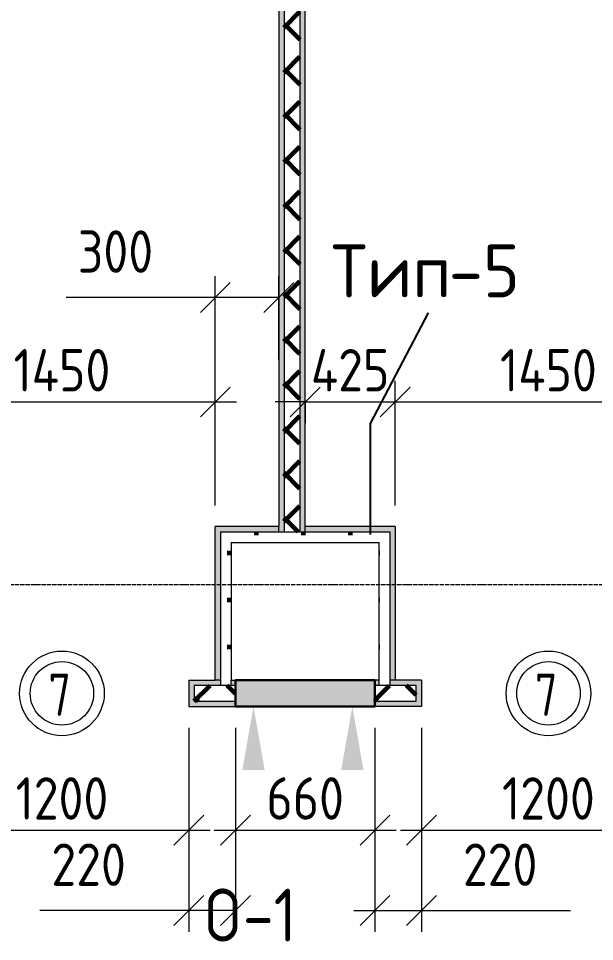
# Model space of a CAD drawing. Header units: millimetres. Extents: x -60946 to 138510, y -262288 to 24501.
# Drawn here: x 4579 to 7302, y -196908 to -192549 of the extents above; entities that cross this region are included whole.
import ezdxf

# ---------------------------------------------------------------- set-up
doc = ezdxf.new("R2010")
doc.units = ezdxf.units.MM
doc.linetypes.add('ADSK_Линия сетки', pattern=[25, 20, -2.5, 0, -2.5])
doc.linetypes.add('ADSK_Невидимые', pattern=[5, 3, -2])
for name, color, linetype, lineweight in [('2)Тип-2', 3, 'Continuous', 60), ('2)Тип-5', 1, 'Continuous', 60), ('Марки', 7, 'Continuous', 20), ('Марки дверей', 7, 'Continuous', 20), ('Обобщенные модели', 7, 'ADSK_Невидимые', 18), ('Оси', 7, 'Continuous', 9), ('Размеры', 7, 'Continuous', 9), ('Стены внутренние', 7, 'Continuous', 18), ('Стены штриховка', 7, 'Continuous', 9), ('Узлы', 7, 'Continuous', 18)]:
    doc.layers.add(name, color=color, linetype=linetype, lineweight=lineweight)
doc.styles.add('GOST Common_2', font='', dxfattribs={"width": 0.9, "height": 250})
doc.styles.add('GOST Common_3', font='', dxfattribs={"width": 0.9, "height": 200})
doc.styles.add('GOST Common_4', font='', dxfattribs={"height": 250})
doc.styles.add('GOST Common_B', font='', dxfattribs={"width": 0.8, "height": 200})
doc.styles.get('GOST Common_2').set_extended_font_data('GOST Common')
doc.styles.get('GOST Common_3').set_extended_font_data('GOST Common')
doc.styles.get('GOST Common_4').set_extended_font_data('GOST Common')
doc.styles.get('GOST Common_B').set_extended_font_data('GOST Common', bold=True)
doc.dimstyles.new('ADSK_Основной_2_0', dxfattribs={"dimscale": 304.8, "dimtxt": 201.142999, "dimasz": 0.463911, "dimexe": 0.328084, "dimexo": 0.328084, "dimgap": 0.164042, "dimtad": 1, "dimdec": 3, "dimrnd": 0.001, "dimdsep": 46, "dimtxsty": 'GOST Common_3', "dimblk1": 'OBLIQUE', "dimblk2": 'OBLIQUE', "dimsah": 1, "dimcen": 0.09, "dimdle": 0.328084, "dimazin": 2, "dimtfac": 1, "dimtdec": 4, "dimtix": 1, "dimtmove": 0, "dimatfit": 3, "dimfxl": 1, "dimtvp": 1, "dimtolj": 1, "dimtzin": 0, "dimlwd": 20, "dimlwe": 20, "dimarcsym": 2})
doc.dimstyles.new('ADSK_Основной_2_0_1', dxfattribs={"dimscale": 304.8, "dimtxt": 201.142999, "dimasz": 0.463911, "dimexe": 0.328084, "dimexo": 0.328084, "dimgap": 0.164042, "dimtad": 1, "dimdec": 3, "dimrnd": 0.001, "dimdsep": 46, "dimtxsty": 'GOST Common_3', "dimblk1": 'OBLIQUE', "dimblk2": 'OBLIQUE', "dimsah": 1, "dimcen": 0.09, "dimdle": 0.328084, "dimazin": 2, "dimtfac": 1, "dimtdec": 4, "dimtix": 1, "dimtmove": 1, "dimatfit": 3, "dimfxl": 1, "dimtvp": 1, "dimtolj": 1, "dimtzin": 0, "dimlwd": 20, "dimlwe": 20, "dimarcsym": 2})
pattern_1 = [(45, (9.36, -198628.46), (-106.066, 106.066), []), (135, (9.36, -198628.46), (-106.066, -106.066), [])]
pattern_2 = [(0, (9.36, -198628.46), (111.125, 111.125), [55.562, -166.688]), (90, (37.14, -198656.24), (-111.125, 111.125), [55.562, -166.688])]

# ---------------------------------------------------------------- blocks, each defined once
blk = doc.blocks.new('ADSK_ОбобщеннаяМодель_ОтверстиеПрямоугольное_вСтене - О-1_ОВ_660х1260-4085612-Кладочный план 4-го этажа')
at = {"layer": 'Обобщенные модели'}
blk.add_hatch(color=256, dxfattribs=at).paths.add_polyline_path([(450.3, 62.5), (-209.7, 62.5), (-209.7, -62.5), (450.3, -62.5)])
at = {"layer": 'Узлы', "lineweight": 30}
for p, q in [((-209.7, -62.5), (-209.7, 62.5)), ((-209.7, 62.5), (450.3, 62.5)), ((450.3, 62.5), (450.3, -62.5)), ((450.3, -62.5), (-209.7, -62.5))]:
    blk.add_line(p, q, dxfattribs=at)
blk = doc.blocks.new('_Oblique')
at = {"color": 0, "linetype": 'ByBlock', "lineweight": -2}
blk.add_line((-0.5, -0.5), (0.5, 0.5), dxfattribs=at)
blk = doc.blocks.new('*D5990')
at = {"layer": 'Defpoints', "color": 0, "transparency": 16777216}
for p in [(5509.4, -194360), (4059.4, -194948.5), (5509.4, -194948.5)]:
    blk.add_point(p, dxfattribs=at)
at = {"layer": 'Размеры', "color": 0, "lineweight": 20, "transparency": 16777216}
for p, q in [((4059.4, -194848.5), (4059.4, -194260)), ((5509.4, -194848.5), (5509.4, -194260)), ((3959.4, -194360), (5609.4, -194360))]:
    blk.add_line(p, q, dxfattribs=at)
at = {"layer": 'Размеры', "color": 0, "lineweight": 20, "transparency": 16777216, "xscale": 141.4, "yscale": 141.4, "zscale": 141.4, "rotation": 180}
blk.add_blockref('_Oblique', (4059.4, -194360), dxfattribs=at)
at = {"layer": 'Размеры', "color": 0, "lineweight": 20, "transparency": 16777216, "xscale": 141.4, "yscale": 141.4, "zscale": 141.4}
blk.add_blockref('_Oblique', (5509.4, -194360), dxfattribs=at)
at = {"layer": 'Размеры', "color": 0, "lineweight": 9, "transparency": 16777216, "insert": (4784.4, -194210), "char_height": 200, "width": 580.928, "attachment_point": 5, "style": 'GOST Common_3'}
blk.add_mtext('\\A1;1450', dxfattribs=at)
blk = doc.blocks.new('*D5991')
at = {"layer": 'Defpoints', "color": 0, "transparency": 16777216}
for p in [(5809.4, -193866.3), (5809.4, -194260), (5509.4, -194948.5)]:
    blk.add_point(p, dxfattribs=at)
at = {"layer": 'Размеры', "color": 0, "lineweight": 20, "transparency": 16777216}
for p, q in [((5509.4, -194848.5), (5509.4, -193766.3)), ((5809.4, -194160), (5809.4, -193766.3)), ((5509.4, -193866.3), (4805.1, -193866.3)), ((5809.4, -193866.3), (5409.4, -193866.3))]:
    blk.add_line(p, q, dxfattribs=at)
at = {"layer": 'Размеры', "color": 0, "lineweight": 20, "transparency": 16777216, "xscale": 141.4, "yscale": 141.4, "zscale": 141.4, "rotation": 180}
blk.add_blockref('_Oblique', (5509.4, -193866.3), dxfattribs=at)
at = {"layer": 'Размеры', "color": 0, "lineweight": 20, "transparency": 16777216, "xscale": 141.4, "yscale": 141.4, "zscale": 141.4}
blk.add_blockref('_Oblique', (5809.4, -193866.3), dxfattribs=at)
at = {"layer": 'Размеры', "color": 0, "lineweight": 9, "transparency": 16777216, "insert": (4859.5, -193549.6), "char_height": 200, "width": 454.106, "attachment_point": 1, "line_spacing_factor": 1.022761, "style": 'GOST Common_3'}
blk.add_mtext('\\A1;300', dxfattribs=at)
blk = doc.blocks.new('*D5992')
at = {"layer": 'Defpoints', "color": 0, "transparency": 16777216}
for p in [(5934.4, -194260), (6359.4, -194360), (6359.4, -194948.5)]:
    blk.add_point(p, dxfattribs=at)
at = {"layer": 'Размеры', "color": 0, "lineweight": 20, "transparency": 16777216}
for p, q in [((6359.4, -194848.5), (6359.4, -194260)), ((5934.4, -194360), (5793, -194360)), ((5934.4, -194360), (5934.4, -194460)), ((5934.4, -194360), (6359.4, -194360)), ((6359.4, -194360), (6500.8, -194360))]:
    blk.add_line(p, q, dxfattribs=at)
at = {"layer": 'Размеры', "color": 0, "lineweight": 20, "transparency": 16777216, "xscale": 141.4, "yscale": 141.4, "zscale": 141.4}
blk.add_blockref('_Oblique', (5934.4, -194360), dxfattribs=at)
at = {"layer": 'Размеры', "color": 0, "lineweight": 20, "transparency": 16777216, "xscale": 141.4, "yscale": 141.4, "zscale": 141.4, "rotation": 180}
blk.add_blockref('_Oblique', (6359.4, -194360), dxfattribs=at)
at = {"layer": 'Размеры', "color": 0, "lineweight": 9, "transparency": 16777216, "insert": (6146.9, -194210), "char_height": 200, "width": 474.561, "attachment_point": 5, "style": 'GOST Common_3'}
blk.add_mtext('\\A1;425', dxfattribs=at)
blk = doc.blocks.new('*D5993')
at = {"layer": 'Defpoints', "color": 0, "transparency": 16777216}
for p in [(7809.4, -194360), (6359.4, -194948.5), (7809.4, -194948.5)]:
    blk.add_point(p, dxfattribs=at)
at = {"layer": 'Размеры', "color": 0, "lineweight": 20, "transparency": 16777216}
for p, q in [((6359.4, -194848.5), (6359.4, -194260)), ((7809.4, -194848.5), (7809.4, -194260)), ((6259.4, -194360), (7909.4, -194360))]:
    blk.add_line(p, q, dxfattribs=at)
at = {"layer": 'Размеры', "color": 0, "lineweight": 20, "transparency": 16777216, "xscale": 141.4, "yscale": 141.4, "zscale": 141.4, "rotation": 180}
blk.add_blockref('_Oblique', (6359.4, -194360), dxfattribs=at)
at = {"layer": 'Размеры', "color": 0, "lineweight": 20, "transparency": 16777216, "xscale": 141.4, "yscale": 141.4, "zscale": 141.4}
blk.add_blockref('_Oblique', (7809.4, -194360), dxfattribs=at)
at = {"layer": 'Размеры', "color": 0, "lineweight": 9, "transparency": 16777216, "insert": (7084.4, -194210), "char_height": 200, "width": 580.928, "attachment_point": 5, "style": 'GOST Common_3'}
blk.add_mtext('\\A1;1450', dxfattribs=at)
blk = doc.blocks.new('*D6002')
at = {"layer": 'Defpoints', "color": 0, "transparency": 16777216}
for p in [(4184.4, -195798.5), (5384.4, -195798.5), (5384.4, -196382.2)]:
    blk.add_point(p, dxfattribs=at)
at = {"layer": 'Размеры', "color": 0, "lineweight": 20, "transparency": 16777216}
for p, q in [((4184.4, -195898.5), (4184.4, -196482.2)), ((5384.4, -195898.5), (5384.4, -196482.2)), ((4084.4, -196382.2), (5484.4, -196382.2))]:
    blk.add_line(p, q, dxfattribs=at)
at = {"layer": 'Размеры', "color": 0, "lineweight": 20, "transparency": 16777216, "xscale": 141.4, "yscale": 141.4, "zscale": 141.4, "rotation": 180}
blk.add_blockref('_Oblique', (4184.4, -196382.2), dxfattribs=at)
at = {"layer": 'Размеры', "color": 0, "lineweight": 20, "transparency": 16777216, "xscale": 141.4, "yscale": 141.4, "zscale": 141.4}
blk.add_blockref('_Oblique', (5384.4, -196382.2), dxfattribs=at)
at = {"layer": 'Размеры', "color": 0, "lineweight": 9, "transparency": 16777216, "insert": (4784.4, -196232.2), "char_height": 200, "width": 560.473, "attachment_point": 5, "style": 'GOST Common_3'}
blk.add_mtext('\\A1;1200', dxfattribs=at)
blk = doc.blocks.new('*D6003')
at = {"layer": 'Defpoints', "color": 0, "transparency": 16777216}
for p in [(5384.4, -195798.5), (5604.4, -195798.5), (5604.4, -196761.6)]:
    blk.add_point(p, dxfattribs=at)
at = {"layer": 'Размеры', "color": 0, "lineweight": 20, "transparency": 16777216}
for p, q in [((5384.4, -195898.5), (5384.4, -196861.6)), ((5604.4, -195898.5), (5604.4, -196861.6)), ((5384.4, -196761.6), (4680.1, -196761.6)), ((5604.4, -196761.6), (5284.4, -196761.6))]:
    blk.add_line(p, q, dxfattribs=at)
at = {"layer": 'Размеры', "color": 0, "lineweight": 20, "transparency": 16777216, "xscale": 141.4, "yscale": 141.4, "zscale": 141.4, "rotation": 180}
blk.add_blockref('_Oblique', (5384.4, -196761.6), dxfattribs=at)
at = {"layer": 'Размеры', "color": 0, "lineweight": 20, "transparency": 16777216, "xscale": 141.4, "yscale": 141.4, "zscale": 141.4}
blk.add_blockref('_Oblique', (5604.4, -196761.6), dxfattribs=at)
at = {"layer": 'Размеры', "color": 0, "lineweight": 9, "transparency": 16777216, "insert": (4734.5, -196444.9), "char_height": 200, "width": 454.106, "attachment_point": 1, "line_spacing_factor": 1.022761, "style": 'GOST Common_3'}
blk.add_mtext('\\A1;220', dxfattribs=at)
blk = doc.blocks.new('*D6004')
at = {"layer": 'Defpoints', "color": 0, "transparency": 16777216}
for p in [(5604.4, -195798.5), (6264.4, -195798.5), (6264.4, -196382.2)]:
    blk.add_point(p, dxfattribs=at)
at = {"layer": 'Размеры', "color": 0, "lineweight": 20, "transparency": 16777216}
for p, q in [((5604.4, -195898.5), (5604.4, -196482.2)), ((6264.4, -195898.5), (6264.4, -196482.2)), ((5504.4, -196382.2), (6364.4, -196382.2))]:
    blk.add_line(p, q, dxfattribs=at)
at = {"layer": 'Размеры', "color": 0, "lineweight": 20, "transparency": 16777216, "xscale": 141.4, "yscale": 141.4, "zscale": 141.4, "rotation": 180}
blk.add_blockref('_Oblique', (5604.4, -196382.2), dxfattribs=at)
at = {"layer": 'Размеры', "color": 0, "lineweight": 20, "transparency": 16777216, "xscale": 141.4, "yscale": 141.4, "zscale": 141.4}
blk.add_blockref('_Oblique', (6264.4, -196382.2), dxfattribs=at)
at = {"layer": 'Размеры', "color": 0, "lineweight": 9, "transparency": 16777216, "insert": (5934.4, -196232.2), "char_height": 200, "width": 454.106, "attachment_point": 5, "style": 'GOST Common_3'}
blk.add_mtext('\\A1;660', dxfattribs=at)
blk = doc.blocks.new('*D6005')
at = {"layer": 'Defpoints', "color": 0, "transparency": 16777216}
for p in [(6264.4, -195798.5), (6484.4, -195798.5), (6484.4, -196761.6)]:
    blk.add_point(p, dxfattribs=at)
at = {"layer": 'Размеры', "color": 0, "lineweight": 20, "transparency": 16777216}
for p, q in [((6264.4, -195898.5), (6264.4, -196861.6)), ((6484.4, -195898.5), (6484.4, -196861.6)), ((6164.4, -196761.6), (6484.4, -196761.6)), ((6484.4, -196761.6), (7188.6, -196761.6))]:
    blk.add_line(p, q, dxfattribs=at)
at = {"layer": 'Размеры', "color": 0, "lineweight": 20, "transparency": 16777216, "xscale": 141.4, "yscale": 141.4, "zscale": 141.4, "rotation": 180}
blk.add_blockref('_Oblique', (6264.4, -196761.6), dxfattribs=at)
at = {"layer": 'Размеры', "color": 0, "lineweight": 20, "transparency": 16777216, "xscale": 141.4, "yscale": 141.4, "zscale": 141.4}
blk.add_blockref('_Oblique', (6484.4, -196761.6), dxfattribs=at)
at = {"layer": 'Размеры', "color": 0, "lineweight": 9, "transparency": 16777216, "insert": (6680.1, -196444.9), "char_height": 200, "width": 454.106, "attachment_point": 1, "line_spacing_factor": 1.022761, "style": 'GOST Common_3'}
blk.add_mtext('\\A1;220', dxfattribs=at)
blk = doc.blocks.new('*D6006')
at = {"layer": 'Defpoints', "color": 0, "transparency": 16777216}
for p in [(6484.4, -195798.5), (7684.4, -195798.5), (7684.4, -196382.2)]:
    blk.add_point(p, dxfattribs=at)
at = {"layer": 'Размеры', "color": 0, "lineweight": 20, "transparency": 16777216}
for p, q in [((6484.4, -195898.5), (6484.4, -196482.2)), ((7684.4, -195898.5), (7684.4, -196482.2)), ((6384.4, -196382.2), (7784.4, -196382.2))]:
    blk.add_line(p, q, dxfattribs=at)
at = {"layer": 'Размеры', "color": 0, "lineweight": 20, "transparency": 16777216, "xscale": 141.4, "yscale": 141.4, "zscale": 141.4, "rotation": 180}
blk.add_blockref('_Oblique', (6484.4, -196382.2), dxfattribs=at)
at = {"layer": 'Размеры', "color": 0, "lineweight": 20, "transparency": 16777216, "xscale": 141.4, "yscale": 141.4, "zscale": 141.4}
blk.add_blockref('_Oblique', (7684.4, -196382.2), dxfattribs=at)
at = {"layer": 'Размеры', "color": 0, "lineweight": 9, "transparency": 16777216, "insert": (7084.4, -196232.2), "char_height": 200, "width": 560.473, "attachment_point": 5, "style": 'GOST Common_3'}
blk.add_mtext('\\A1;1200', dxfattribs=at)
blk = doc.blocks.new('М_двери1 - Марка экземпляра 2-3719212-Кладочный план 4-го этажа')
at = {"layer": 'Марки дверей'}
for radius in [2, 1.5]:
    blk.add_circle((0, 0), radius, dxfattribs=at)

msp = doc.modelspace()

# ---------------------------------------------------------------- hatches: boundary and pattern name
at = {"layer": '2)Тип-2'}
for points in [[(5834.3615, -194973.4914), (5834.3615, -189273.4914), (5809.3615, -189273.4914), (5809.3615, -194973.4914)], [(5934.3615, -194973.4914), (5934.3615, -189273.4914), (5909.3615, -189273.4914), (5909.3615, -194973.4914)]]:
    msp.add_hatch(color=256, dxfattribs=at).paths.add_polyline_path(points)
h = msp.add_hatch(dxfattribs=at)
h.set_pattern_fill('FP_4', color=256, style=0, pattern_type=2)
h.set_pattern_definition(pattern_1)
h.paths.add_polyline_path([(5909.3615, -194973.4914), (5909.3615, -189273.4914), (5834.3615, -189273.4914), (5834.3615, -194973.4914)])
h = msp.add_hatch(color=256, dxfattribs=at)
h.paths.add_polyline_path([(1884.3615, -195798.4914), (1884.3615, -195698.4914), (2059.3615, -195698.4914), (2059.3615, -195673.4914), (1859.3615, -195673.4914), (1859.3615, -195798.4914)])
h.paths.add_polyline_path([(4184.3615, -195798.4914), (4184.3615, -195673.4914), (4034.3615, -195673.4914), (4034.3615, -195698.4914), (4159.3615, -195698.4914), (4159.3615, -195798.4914)])
h.paths.add_polyline_path([(7684.3615, -195798.4914), (7709.3615, -195798.4914), (7709.3615, -195698.4914), (7834.3615, -195698.4914), (7834.3615, -195673.4914), (7684.3615, -195673.4914)])
h.paths.add_polyline_path([(5409.3615, -195798.4914), (5409.3615, -195698.4914), (5534.3615, -195698.4914), (5534.3615, -195673.4914), (5384.3615, -195673.4914), (5384.3615, -195798.4914)])
h.paths.add_polyline_path([(6484.3615, -195798.4914), (6484.3615, -195673.4914), (6334.3615, -195673.4914), (6334.3615, -195698.4914), (6459.3615, -195698.4914), (6459.3615, -195798.4914)])
h.paths.add_polyline_path([(659.3615, -195798.4914), (659.3615, -195673.4914), (459.3615, -195673.4914), (459.3615, -195698.4914), (634.3615, -195698.4914), (634.3615, -195798.4914)])
h.paths.add_polyline_path([(8809.3615, -195698.4914), (8809.3615, -195673.4914), (7884.3615, -195673.4914), (7884.3615, -195698.4914)])
h.paths.add_polyline_path([(6264.3615, -195698.4914), (6284.3615, -195698.4914), (6284.3615, -195673.4914), (6264.3615, -195673.4914)])
h.paths.add_polyline_path([(-3071.7357, -195698.4914), (-3071.7357, -195673.4914), (-3615.6385, -195673.4914), (-3615.6385, -195698.4914), (-3305.1281, -195698.4914)])
h.paths.add_polyline_path([(-1865.6385, -195698.4914), (-1065.6385, -195698.4914), (-1065.6385, -195673.4914), (-1865.6385, -195673.4914)])
h.paths.add_polyline_path([(-8690.6385, -195698.4914), (-3690.6385, -195698.4914), (-3690.6385, -195673.4914), (-8690.6385, -195673.4914)])
h.paths.add_polyline_path([(-1015.6385, -195698.4914), (409.3615, -195698.4914), (409.3615, -195673.4914), (-1015.6385, -195673.4914)])
h.paths.add_polyline_path([(5604.3615, -195698.4914), (5604.3615, -195673.4914), (5584.3615, -195673.4914), (5584.3615, -195698.4914)])
h.paths.add_polyline_path([(-9080.4185, -195698.4914), (-8740.6385, -195698.4914), (-8740.6385, -195673.4914), (-9640.6385, -195673.4914), (-9640.6385, -195698.4914)])
h.paths.add_polyline_path([(3295.2038, -195698.4914), (3984.3615, -195698.4914), (3984.3615, -195673.4914), (2109.3615, -195673.4914), (2109.3615, -195698.4914)])
h = msp.add_hatch(dxfattribs=at)
h.set_pattern_fill('FP_4', color=256, style=0, pattern_type=2)
h.set_pattern_definition(pattern_1)
h.paths.add_polyline_path([(2709.3615, -195773.4914), (4159.3615, -195773.4914), (4159.3615, -195698.4914), (1884.3615, -195698.4914), (1884.3615, -195773.4914), (2634.3615, -195773.4914)])
h.paths.add_polyline_path([(7709.3615, -195773.4914), (8809.3615, -195773.4914), (8809.3615, -195698.4914), (7709.3615, -195698.4914)])
h.paths.add_polyline_path([(5409.3615, -195773.4914), (5604.3615, -195773.4914), (5604.3615, -195698.4914), (5409.3615, -195698.4914)])
h.paths.add_polyline_path([(6459.3615, -195773.4914), (6459.3615, -195698.4914), (6264.3615, -195698.4914), (6264.3615, -195773.4914)])
h.paths.add_polyline_path([(634.3615, -195773.4914), (634.3615, -195698.4914), (-1865.6385, -195698.4914), (-1865.6385, -195773.4914), (-4.9621, -195773.4914)])
h.paths.add_polyline_path([(-9665.6385, -195773.4914), (-3071.7357, -195773.4914), (-3071.7357, -195698.4914), (-9665.6385, -195698.4914)])
h = msp.add_hatch(color=256, dxfattribs=at)
h.paths.add_polyline_path([(7709.3615, -195798.4914), (8809.3615, -195798.4914), (8809.3615, -195773.4914), (7709.3615, -195773.4914)])
h.paths.add_polyline_path([(1884.3615, -195798.4914), (2634.3615, -195798.4914), (2634.3615, -195773.4914), (1884.3615, -195773.4914)])
h.paths.add_polyline_path([(6264.3615, -195798.4914), (6459.3615, -195798.4914), (6459.3615, -195773.4914), (6264.3615, -195773.4914)])
h.paths.add_polyline_path([(2709.3615, -195798.4914), (4159.3615, -195798.4914), (4159.3615, -195773.4914), (2709.3615, -195773.4914)])
h.paths.add_polyline_path([(5604.3615, -195798.4914), (5604.3615, -195773.4914), (5409.3615, -195773.4914), (5409.3615, -195798.4914)])
h.paths.add_polyline_path([(-1865.6385, -195798.4914), (634.3615, -195798.4914), (634.3615, -195773.4914), (-1865.6385, -195773.4914)])
h.paths.add_polyline_path([(-9640.6385, -195798.4914), (-3071.7357, -195798.4914), (-3071.7357, -195773.4914), (-9740.6385, -195773.4914), (-9740.6385, -195798.4914)])
at = {"layer": '2)Тип-5', "true_color": 0xd50000}
h = msp.add_hatch(color=12, dxfattribs=at)
h.paths.add_polyline_path([(6284.3615, -194973.4914), (6334.3615, -194973.4914), (6334.3615, -194948.4914), (5934.3615, -194948.4914), (5934.3615, -194973.4914)])
h.paths.add_polyline_path([(5809.3615, -194973.4914), (5809.3615, -194948.4914), (5509.3615, -194948.4914), (5509.3615, -194973.4914), (5534.3615, -194973.4914)])
for points in [[(5534.3615, -195673.4914), (5534.3615, -194973.4914), (5509.3615, -194973.4914), (5509.3615, -195673.4914)], [(6359.3615, -195673.4914), (6359.3615, -194948.4914), (6334.3615, -194948.4914), (6334.3615, -195673.4914)]]:
    msp.add_hatch(color=12, dxfattribs=at).paths.add_polyline_path(points)
h = msp.add_hatch(dxfattribs=at)
h.set_pattern_fill('FP_7', color=12, style=0, pattern_type=2)
h.set_pattern_definition(pattern_2)
h.paths.add_polyline_path([(5584.3615, -195023.4914), (6284.3615, -195023.4914), (6284.3615, -194973.4914), (5534.3615, -194973.4914), (5534.3615, -195023.4914)])
h = msp.add_hatch(dxfattribs=at)
h.set_pattern_fill('FP_7', color=12, style=0, pattern_type=2)
h.set_pattern_definition(pattern_2)
h.paths.add_polyline_path([(6284.3615, -195698.4914), (6334.3615, -195698.4914), (6334.3615, -194973.4914), (6284.3615, -194973.4914), (6284.3615, -195673.4914)])
h = msp.add_hatch(dxfattribs=at)
h.set_pattern_fill('FP_7', color=12, style=0, pattern_type=2)
h.set_pattern_definition(pattern_2)
h.paths.add_polyline_path([(5534.3615, -195698.4914), (5584.3615, -195698.4914), (5584.3615, -195023.4914), (5534.3615, -195023.4914), (5534.3615, -195673.4914)])
at = {"layer": 'Марки'}
for points in [[(5690.0851, -195798.4914), (5637.187, -196098.4914), (5742.9832, -196098.4914)], [(6157.3552, -195798.4914), (6104.4571, -196098.4914), (6210.2533, -196098.4914)]]:
    msp.add_hatch(color=256, dxfattribs=at).paths.add_polyline_path(points)

# ---------------------------------------------------------------- linework, layer by layer
at = {"layer": '2)Тип-5', "lineweight": 25}
for p, q in [((6243.9072, -194462.0991), (6517.3552, -193938.2069)), ((6243.9072, -194985.9914), (6243.9072, -194462.0991))]:
    msp.add_line(p, q, dxfattribs=at)
at = {"layer": 'Оси', "linetype": 'ADSK_Линия сетки', "lineweight": 5}
msp.add_line((62563.3938, -195223.4914), (-25230.7352, -195223.4914), dxfattribs=at)
at = {"layer": 'Стены внутренние', "lineweight": 5}
for p, q in [((5809.3615, -189273.4914), (5809.3615, -194948.4914)), ((5934.3615, -194948.4914), (5934.3615, -189273.4914)), ((5809.3615, -194948.4914), (5509.3615, -194948.4914)), ((5509.3615, -195673.4914), (5509.3615, -194948.4914)), ((6359.3615, -194948.4914), (5934.3615, -194948.4914)), ((6359.3615, -194948.4914), (6359.3615, -195673.4914)), ((5584.3615, -195023.4914), (6284.3615, -195023.4914)), ((5584.3615, -195023.4914), (5584.3615, -195673.4914)), ((6284.3615, -195673.4914), (6284.3615, -195023.4914)), ((5384.3615, -195673.4914), (5509.3615, -195673.4914)), ((5384.3615, -195673.4914), (5384.3615, -195798.4914)), ((5584.3615, -195673.4914), (5604.3615, -195673.4914)), ((6284.3615, -195673.4914), (6264.3615, -195673.4914)), ((6484.3615, -195673.4914), (6359.3615, -195673.4914)), ((6484.3615, -195673.4914), (6484.3615, -195798.4914)), ((5384.3615, -195798.4914), (5604.3615, -195798.4914)), ((6484.3615, -195798.4914), (6264.3615, -195798.4914))]:
    msp.add_line(p, q, dxfattribs=at)
at = {"layer": 'Стены штриховка', "lineweight": 9}
for p, q in [((5834.3615, -189273.4914), (5834.3615, -194973.4914)), ((5909.3615, -189273.4914), (5909.3615, -194973.4914)), ((5534.3615, -194973.4914), (6334.3615, -194973.4914)), ((5534.3615, -194973.4914), (5534.3615, -195698.4914)), ((5809.3615, -194973.4914), (5809.3615, -194948.4914)), ((5934.3615, -194973.4914), (5934.3615, -194948.4914)), ((6334.3615, -194973.4914), (6334.3615, -195698.4914)), ((5534.3615, -195673.4914), (5509.3615, -195673.4914)), ((5584.3615, -195698.4914), (5584.3615, -195673.4914)), ((6284.3615, -195698.4914), (6284.3615, -195673.4914)), ((6359.3615, -195673.4914), (6334.3615, -195673.4914)), ((5409.3615, -195698.4914), (5409.3615, -195773.4914)), ((5604.3615, -195698.4914), (5409.3615, -195698.4914)), ((6459.3615, -195698.4914), (6264.3615, -195698.4914)), ((6459.3615, -195773.4914), (6459.3615, -195698.4914)), ((5409.3615, -195773.4914), (5604.3615, -195773.4914)), ((6264.3615, -195773.4914), (6459.3615, -195773.4914))]:
    msp.add_line(p, q, dxfattribs=at)

# ---------------------------------------------------------------- block references
at = {"layer": 'Марки дверей', "xscale": 99.99999999999993, "yscale": 99.99999999999993, "zscale": 99.99999999999993}
for p in [(4784.3615, -195735.9914), (7084.3615, -195735.9914)]:
    msp.add_blockref('М_двери1 - Марка экземпляра 2-3719212-Кладочный план 4-го этажа', p, dxfattribs=at)
at = {"layer": 'Обобщенные модели', "color": 7, "true_color": 0xffffff, "rotation": 180}
msp.add_blockref('ADSK_ОбобщеннаяМодель_ОтверстиеПрямоугольное_вСтене - О-1_ОВ_660х1260-4085612-Кладочный план 4-го этажа', (6054.6634, -195735.9914), dxfattribs=at)

# ---------------------------------------------------------------- texts
at = {"layer": '2)Тип-5', "color": 116, "lineweight": 9, "true_color": 0x008040, "char_height": 250, "attachment_point": 1, "style": 'GOST Common_4'}
for s, insert, width in [('Тип', (6057.3552, -193615.7798), 673.4175), ('-5', (6612.9802, -193615.7798), 432.91125)]:
    msp.add_mtext(s, dxfattribs=dict(at, insert=insert, width=width))
at = {"layer": 'Марки', "lineweight": 9, "char_height": 250, "attachment_point": 1, "style": 'GOST Common_2'}
for s, insert, width in [('\\fGOST Common|b0|i0|c204|p34|;\\W.9;О', (5461.0351, -196658.0242), 216.455625), ('-1', (5639.6288, -196658.0242), 331.898625)]:
    msp.add_mtext(s, dxfattribs=dict(at, insert=insert, width=width))
at = {"layer": 'Марки дверей', "lineweight": 5, "char_height": 200, "width": 147.5105, "attachment_point": 1, "style": 'GOST Common_B'}
for insert in [(4720.3041, -195642.3325), (7020.3041, -195642.3325)]:
    msp.add_mtext('\\fGOST Common|b1|i0|c204|p34|;\\W.8;7', dxfattribs=dict(at, insert=insert))

# ---------------------------------------------------------------- dimensions: what is measured, and where the dimension line sits
at = {"layer": 'Размеры', "lineweight": 9}
for base, p1, p2, override, picture, middle in [((5809.3615, -193866.3158), (5509.3615, -194948.4914), (5809.3615, -194260.005), {"dimpost": '<>', "dimfxl": 751.008302}, '*D5991', (5086.5329, -193866.3158)), ((5604.3615, -196761.5691), (5384.3615, -195798.4914), (5604.3615, -195798.4914), {"dimpost": '<>', "dimfxl": 220}, '*D6003', (4961.5329, -196761.5691)), ((6484.3615, -196761.5691), (6264.3615, -195798.4914), (6484.3615, -195798.4914), {"dimpost": '<>', "dimfxl": 220}, '*D6005', (6907.1901, -196761.5691))]:
    dim = msp.add_linear_dim(base=base, p1=p1, p2=p2, dimstyle='ADSK_Основной_2_0', override=override, dxfattribs=at)
    dim.commit()
    dim.dimension.update_dxf_attribs({"geometry": picture, "text_midpoint": middle, "dimtype": 160})
for base, p1, p2, override, picture, middle in [((5509.3615, -194359.9899), (4059.3615, -194948.4914), (5509.3615, -194948.4914), {"dimpost": '<>', "dimfxl": 1450}, '*D5990', (4784.3615, -194209.9899)), ((6359.3615, -194359.9899), (5934.3615, -194260.005), (6359.3615, -194948.4914), {"dimpost": '<>', "dimfxl": 809.097318}, '*D5992', (6146.8615, -194209.9899)), ((7809.3615, -194359.9899), (6359.3615, -194948.4914), (7809.3615, -194948.4914), {"dimpost": '<>', "dimfxl": 1450}, '*D5993', (7084.3615, -194209.9899)), ((5384.3615, -196382.2452), (4184.3615, -195798.4914), (5384.3615, -195798.4914), {"dimpost": '<>', "dimfxl": 1200}, '*D6002', (4784.3615, -196232.2452)), ((6264.3615, -196382.2452), (5604.3615, -195798.4914), (6264.3615, -195798.4914), {"dimpost": '<>', "dimfxl": 660}, '*D6004', (5934.3615, -196232.2452)), ((7684.3615, -196382.2452), (6484.3615, -195798.4914), (7684.3615, -195798.4914), {"dimpost": '<>', "dimfxl": 1200}, '*D6006', (7084.3615, -196232.2452))]:
    dim = msp.add_linear_dim(base=base, p1=p1, p2=p2, dimstyle='ADSK_Основной_2_0_1', override=override, dxfattribs=at)
    dim.commit()
    dim.dimension.update_dxf_attribs({"geometry": picture, "text_midpoint": middle})

doc.saveas('drawing.dxf')
